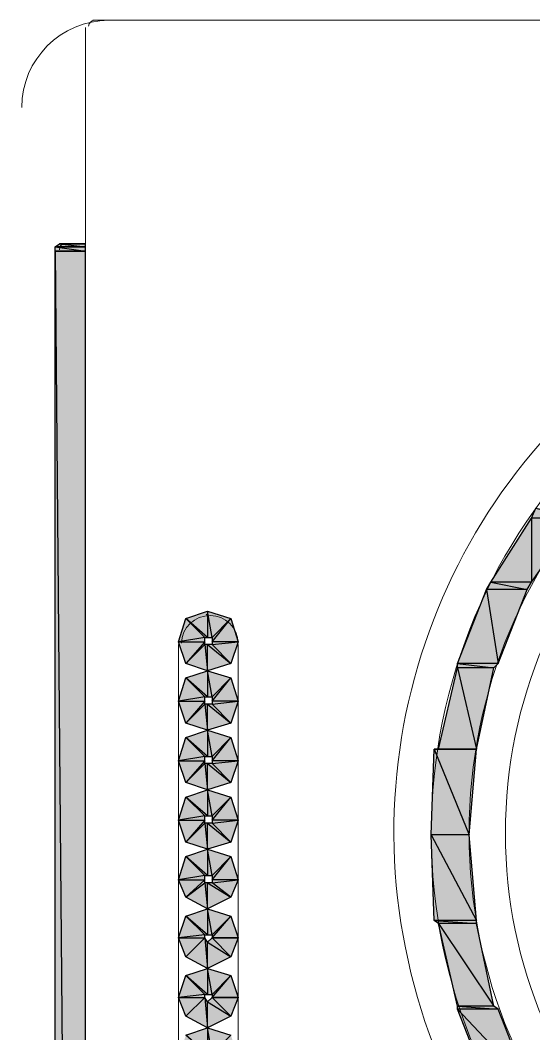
# Model space of a CAD drawing. Header units: millimetres. Extents: x 53 to 176, y -29 to 32.
# Drawn here: x 116.102 to 116.595, y -14.15 to -13.175 of the extents above; entities that cross this region are included whole.
import ezdxf

# ---------------------------------------------------------------- set-up
doc = ezdxf.new("R2010")
doc.units = ezdxf.units.MM
doc.layers.add('15 - Quadro de medição', color=6, linetype='Continuous')

msp = doc.modelspace()

# ---------------------------------------------------------------- hatches: boundary and pattern name
at = {"layer": '15 - Quadro de medição', "true_color": 0x000007}
h = msp.add_hatch(color=7, dxfattribs=at)
h.paths.add_polyline_path([(116.16438, -13.38994), (116.13924, -13.38994), (116.16438, -13.39274)])
h.paths.add_polyline_path([(116.13924, -13.38994), (116.16438, -13.39274), (116.13505, -13.39274)])
h.paths.add_polyline_path([(116.16438, -13.39274), (116.13505, -13.39274)])
h.paths.add_polyline_path([(116.13505, -13.39274), (116.16438, -13.39274)])
h.paths.add_polyline_path([(116.16438, -13.39274), (116.13505, -13.39274)])
h.paths.add_polyline_path([(116.16438, -13.39274), (116.13505, -13.39274)])
h = msp.add_hatch(color=7, dxfattribs=at)
h.paths.add_polyline_path([(116.16438, -13.39274), (116.13505, -13.39274), (116.16438, -13.39693)])
h.paths.add_polyline_path([(116.13505, -13.39274), (116.16438, -13.39693), (116.13505, -13.39693)])
h.paths.add_polyline_path([(116.16438, -13.39693), (116.13505, -13.39693)])
h.paths.add_polyline_path([(116.13505, -13.39693), (116.16438, -13.39693)])
h = msp.add_hatch(color=7, dxfattribs=at)
h.paths.add_polyline_path([(116.16438, -13.38994), (116.14204, -13.38994)])
h.paths.add_polyline_path([(116.14204, -13.38994), (116.16438, -13.38994)])
h.paths.add_polyline_path([(116.16438, -13.38994), (116.14204, -13.38994)])
h.paths.add_polyline_path([(116.16438, -13.38994), (116.14204, -13.38994), (116.13924, -13.38994)])
h = msp.add_hatch(color=7, dxfattribs=at)
h.paths.add_polyline_path([(116.16438, -13.39693), (116.13505, -13.39693), (116.16438, -16.73937)])
h.paths.add_polyline_path([(116.13505, -13.39693), (116.16438, -16.73937), (116.13505, -16.73937)])
h = msp.add_hatch(color=7, dxfattribs=at)
h.paths.add_polyline_path([(116.64347, -13.64415), (116.59738, -13.64415), (116.63649, -13.65393)])
h.paths.add_polyline_path([(116.59738, -13.64415), (116.63649, -13.65393), (116.59319, -13.65393)])
h = msp.add_hatch(color=7, dxfattribs=at)
h.paths.add_polyline_path([(116.63649, -13.65393), (116.59319, -13.65393), (116.59319, -13.71539)])
h.paths.add_polyline_path([(116.59319, -13.65393), (116.59319, -13.71539), (116.55408, -13.71539)])
h = msp.add_hatch(color=7, dxfattribs=at)
h.paths.add_polyline_path([(116.59319, -13.71539), (116.55408, -13.71539), (116.589, -13.72237)])
h.paths.add_polyline_path([(116.55408, -13.71539), (116.589, -13.72237), (116.54989, -13.72237)])
h = msp.add_hatch(color=7, dxfattribs=at)
h.paths.add_polyline_path([(116.589, -13.72237), (116.54989, -13.72237), (116.56106, -13.79361)])
h.paths.add_polyline_path([(116.54989, -13.72237), (116.56106, -13.79361), (116.52195, -13.79361)])
h = msp.add_hatch(color=7, dxfattribs=at)
h.paths.add_polyline_path([(116.30406, -13.79361), (116.2859, -13.77545), (116.31104, -13.77266)])
h.paths.add_polyline_path([(116.2859, -13.77545), (116.31104, -13.77266), (116.2859, -13.77266)])
h.paths.add_polyline_path([(116.31104, -13.77266), (116.2859, -13.77266), (116.30406, -13.75031)])
h.paths.add_polyline_path([(116.2859, -13.77266), (116.30406, -13.75031), (116.2859, -13.76847)])
h.paths.add_polyline_path([(116.30406, -13.75031), (116.2859, -13.76847), (116.28171, -13.74332)])
h.paths.add_polyline_path([(116.2859, -13.76847), (116.28171, -13.74332), (116.28171, -13.76847)])
h.paths.add_polyline_path([(116.28171, -13.74332), (116.28171, -13.76847), (116.26076, -13.75031)])
h.paths.add_polyline_path([(116.28171, -13.76847), (116.26076, -13.75031), (116.27892, -13.76847)])
h.paths.add_polyline_path([(116.26076, -13.75031), (116.27892, -13.76847), (116.25378, -13.77266)])
h.paths.add_polyline_path([(116.27892, -13.76847), (116.25378, -13.77266), (116.27892, -13.77266)])
h.paths.add_polyline_path([(116.25378, -13.77266), (116.27892, -13.77266), (116.26076, -13.79361)])
h.paths.add_polyline_path([(116.27892, -13.77266), (116.26076, -13.79361), (116.27892, -13.77545)])
h.paths.add_polyline_path([(116.26076, -13.79361), (116.27892, -13.77545), (116.28171, -13.80059)])
h.paths.add_polyline_path([(116.27892, -13.77545), (116.28171, -13.80059), (116.28171, -13.77545)])
h.paths.add_polyline_path([(116.28171, -13.80059), (116.28171, -13.77545), (116.30406, -13.79361)])
h.paths.add_polyline_path([(116.28171, -13.77545), (116.30406, -13.79361), (116.2859, -13.77545)])
h = msp.add_hatch(color=7, dxfattribs=at)
h.paths.add_polyline_path([(116.56106, -13.79361), (116.52195, -13.79361), (116.55687, -13.7978)])
h.paths.add_polyline_path([(116.52195, -13.79361), (116.55687, -13.7978), (116.52195, -13.7978)])
h = msp.add_hatch(color=7, dxfattribs=at)
h.paths.add_polyline_path([(116.30406, -13.85087), (116.2859, -13.83272), (116.31104, -13.82992)])
h.paths.add_polyline_path([(116.2859, -13.83272), (116.31104, -13.82992), (116.2859, -13.82992)])
h.paths.add_polyline_path([(116.31104, -13.82992), (116.2859, -13.82992), (116.30406, -13.80757)])
h.paths.add_polyline_path([(116.2859, -13.82992), (116.30406, -13.80757), (116.2859, -13.82573)])
h.paths.add_polyline_path([(116.30406, -13.80757), (116.2859, -13.82573), (116.28171, -13.80059)])
h.paths.add_polyline_path([(116.2859, -13.82573), (116.28171, -13.80059), (116.28171, -13.82573)])
h.paths.add_polyline_path([(116.28171, -13.80059), (116.28171, -13.82573), (116.26076, -13.80757)])
h.paths.add_polyline_path([(116.28171, -13.82573), (116.26076, -13.80757), (116.27892, -13.82573)])
h.paths.add_polyline_path([(116.26076, -13.80757), (116.27892, -13.82573), (116.25378, -13.82992)])
h.paths.add_polyline_path([(116.27892, -13.82573), (116.25378, -13.82992), (116.27892, -13.82992)])
h.paths.add_polyline_path([(116.25378, -13.82992), (116.27892, -13.82992), (116.26076, -13.85087)])
h.paths.add_polyline_path([(116.27892, -13.82992), (116.26076, -13.85087), (116.27892, -13.83272)])
h.paths.add_polyline_path([(116.26076, -13.85087), (116.27892, -13.83272), (116.28171, -13.85786)])
h.paths.add_polyline_path([(116.27892, -13.83272), (116.28171, -13.85786), (116.28171, -13.83272)])
h.paths.add_polyline_path([(116.28171, -13.85786), (116.28171, -13.83272), (116.30406, -13.85087)])
h.paths.add_polyline_path([(116.28171, -13.83272), (116.30406, -13.85087), (116.2859, -13.83272)])
h = msp.add_hatch(color=7, dxfattribs=at)
h.paths.add_polyline_path([(116.55687, -13.7978), (116.52195, -13.7978), (116.54011, -13.87602)])
h.paths.add_polyline_path([(116.52195, -13.7978), (116.54011, -13.87602), (116.5038, -13.87602)])
h = msp.add_hatch(color=7, dxfattribs=at)
h.paths.add_polyline_path([(116.30406, -13.90814), (116.2859, -13.88998), (116.31104, -13.88719)])
h.paths.add_polyline_path([(116.2859, -13.88998), (116.31104, -13.88719), (116.2859, -13.88719)])
h.paths.add_polyline_path([(116.31104, -13.88719), (116.2859, -13.88719), (116.30406, -13.86484)])
h.paths.add_polyline_path([(116.2859, -13.88719), (116.30406, -13.86484), (116.2859, -13.883)])
h.paths.add_polyline_path([(116.30406, -13.86484), (116.2859, -13.883), (116.28171, -13.85786)])
h.paths.add_polyline_path([(116.2859, -13.883), (116.28171, -13.85786), (116.28171, -13.883)])
h.paths.add_polyline_path([(116.28171, -13.85786), (116.28171, -13.883), (116.26076, -13.86484)])
h.paths.add_polyline_path([(116.28171, -13.883), (116.26076, -13.86484), (116.27892, -13.883)])
h.paths.add_polyline_path([(116.26076, -13.86484), (116.27892, -13.883), (116.25378, -13.88719)])
h.paths.add_polyline_path([(116.27892, -13.883), (116.25378, -13.88719), (116.27892, -13.88719)])
h.paths.add_polyline_path([(116.25378, -13.88719), (116.27892, -13.88719), (116.26076, -13.90814)])
h.paths.add_polyline_path([(116.27892, -13.88719), (116.26076, -13.90814), (116.27892, -13.88998)])
h.paths.add_polyline_path([(116.26076, -13.90814), (116.27892, -13.88998), (116.28171, -13.91512)])
h.paths.add_polyline_path([(116.27892, -13.88998), (116.28171, -13.91512), (116.28171, -13.88998)])
h.paths.add_polyline_path([(116.28171, -13.91512), (116.28171, -13.88998), (116.30406, -13.90814)])
h.paths.add_polyline_path([(116.28171, -13.88998), (116.30406, -13.90814), (116.2859, -13.88998)])
h = msp.add_hatch(color=7, dxfattribs=at)
h.paths.add_polyline_path([(116.54011, -13.87602), (116.49961, -13.87602), (116.53313, -13.95842)])
h.paths.add_polyline_path([(116.49961, -13.87602), (116.53313, -13.95842), (116.49681, -13.95842)])
h = msp.add_hatch(color=7, dxfattribs=at)
h.paths.add_polyline_path([(116.30406, -13.96541), (116.2859, -13.94725), (116.31104, -13.94446)])
h.paths.add_polyline_path([(116.2859, -13.94725), (116.31104, -13.94446), (116.2859, -13.94446)])
h.paths.add_polyline_path([(116.31104, -13.94446), (116.2859, -13.94446), (116.30406, -13.92211)])
h.paths.add_polyline_path([(116.2859, -13.94446), (116.30406, -13.92211), (116.2859, -13.94027)])
h.paths.add_polyline_path([(116.30406, -13.92211), (116.2859, -13.94027), (116.28171, -13.91512)])
h.paths.add_polyline_path([(116.2859, -13.94027), (116.28171, -13.91512), (116.28171, -13.94027)])
h.paths.add_polyline_path([(116.28171, -13.91512), (116.28171, -13.94027), (116.26076, -13.92211)])
h.paths.add_polyline_path([(116.28171, -13.94027), (116.26076, -13.92211), (116.27892, -13.94027)])
h.paths.add_polyline_path([(116.26076, -13.92211), (116.27892, -13.94027), (116.25378, -13.94446)])
h.paths.add_polyline_path([(116.27892, -13.94027), (116.25378, -13.94446), (116.27892, -13.94446)])
h.paths.add_polyline_path([(116.25378, -13.94446), (116.27892, -13.94446), (116.26076, -13.96541)])
h.paths.add_polyline_path([(116.27892, -13.94446), (116.26076, -13.96541), (116.27892, -13.94725)])
h.paths.add_polyline_path([(116.26076, -13.96541), (116.27892, -13.94725), (116.28171, -13.97239)])
h.paths.add_polyline_path([(116.27892, -13.94725), (116.28171, -13.97239), (116.28171, -13.94725)])
h.paths.add_polyline_path([(116.28171, -13.97239), (116.28171, -13.94725), (116.30406, -13.96541)])
h.paths.add_polyline_path([(116.28171, -13.94725), (116.30406, -13.96541), (116.2859, -13.94725)])
h = msp.add_hatch(color=7, dxfattribs=at)
h.paths.add_polyline_path([(116.53313, -13.95842), (116.49681, -13.95842), (116.54011, -14.04083)])
h.paths.add_polyline_path([(116.49681, -13.95842), (116.54011, -14.04083), (116.49961, -14.04083)])
h = msp.add_hatch(color=7, dxfattribs=at)
h.paths.add_polyline_path([(116.30406, -14.01848), (116.2859, -14.00452), (116.31104, -14.00172)])
h.paths.add_polyline_path([(116.2859, -14.00452), (116.31104, -14.00172), (116.2859, -14.00172)])
h.paths.add_polyline_path([(116.31104, -14.00172), (116.2859, -14.00172), (116.30406, -13.97938)])
h.paths.add_polyline_path([(116.2859, -14.00172), (116.30406, -13.97938), (116.2859, -13.99753)])
h.paths.add_polyline_path([(116.30406, -13.97938), (116.2859, -13.99753), (116.28171, -13.97239)])
h.paths.add_polyline_path([(116.2859, -13.99753), (116.28171, -13.97239), (116.28171, -13.99753)])
h.paths.add_polyline_path([(116.28171, -13.97239), (116.28171, -13.99753), (116.26076, -13.97938)])
h.paths.add_polyline_path([(116.28171, -13.99753), (116.26076, -13.97938), (116.27892, -13.99753)])
h.paths.add_polyline_path([(116.26076, -13.97938), (116.27892, -13.99753), (116.25378, -14.00172)])
h.paths.add_polyline_path([(116.27892, -13.99753), (116.25378, -14.00172), (116.27892, -14.00172)])
h.paths.add_polyline_path([(116.25378, -14.00172), (116.27892, -14.00172), (116.26076, -14.01848)])
h.paths.add_polyline_path([(116.27892, -14.00172), (116.26076, -14.01848), (116.27892, -14.00452)])
h.paths.add_polyline_path([(116.26076, -14.01848), (116.27892, -14.00452), (116.28171, -14.02966)])
h.paths.add_polyline_path([(116.27892, -14.00452), (116.28171, -14.02966), (116.28171, -14.00452)])
h.paths.add_polyline_path([(116.28171, -14.02966), (116.28171, -14.00452), (116.30406, -14.01848)])
h.paths.add_polyline_path([(116.28171, -14.00452), (116.30406, -14.01848), (116.2859, -14.00452)])
h = msp.add_hatch(color=7, dxfattribs=at)
h.paths.add_polyline_path([(116.31104, -14.05759), (116.2859, -14.05759), (116.30406, -14.03664)])
h.paths.add_polyline_path([(116.2859, -14.05759), (116.30406, -14.03664), (116.2859, -14.0548)])
h.paths.add_polyline_path([(116.30406, -14.03664), (116.2859, -14.0548), (116.28171, -14.02966)])
h.paths.add_polyline_path([(116.2859, -14.0548), (116.28171, -14.02966), (116.28171, -14.0548)])
h.paths.add_polyline_path([(116.28171, -14.02966), (116.28171, -14.0548), (116.26076, -14.03664)])
h.paths.add_polyline_path([(116.28171, -14.0548), (116.26076, -14.03664), (116.27892, -14.0548)])
h.paths.add_polyline_path([(116.26076, -14.03664), (116.27892, -14.0548), (116.25378, -14.05759)])
h.paths.add_polyline_path([(116.27892, -14.0548), (116.25378, -14.05759), (116.27892, -14.05759)])
h.paths.add_polyline_path([(116.25378, -14.05759), (116.27892, -14.05759), (116.26076, -14.07575)])
h = msp.add_hatch(color=7, dxfattribs=at)
h.paths.add_polyline_path([(116.54011, -14.04083), (116.49961, -14.04083), (116.54011, -14.04363)])
h.paths.add_polyline_path([(116.49961, -14.04083), (116.54011, -14.04363), (116.5038, -14.04363)])
h = msp.add_hatch(color=7, dxfattribs=at)
h.paths.add_polyline_path([(116.54011, -14.04363), (116.5038, -14.04363), (116.55687, -14.12324)])
h.paths.add_polyline_path([(116.5038, -14.04363), (116.55687, -14.12324), (116.52195, -14.12324)])
h = msp.add_hatch(color=7, dxfattribs=at)
h.paths.add_polyline_path([(116.26076, -14.07575), (116.27892, -14.05759), (116.28171, -14.08693)])
h.paths.add_polyline_path([(116.27892, -14.05759), (116.28171, -14.08693), (116.28171, -14.06178)])
h.paths.add_polyline_path([(116.28171, -14.08693), (116.28171, -14.06178), (116.30406, -14.07575)])
h.paths.add_polyline_path([(116.28171, -14.06178), (116.30406, -14.07575), (116.2859, -14.05759)])
h.paths.add_polyline_path([(116.30406, -14.07575), (116.2859, -14.05759), (116.31104, -14.05759)])
h = msp.add_hatch(color=7, dxfattribs=at)
h.paths.add_polyline_path([(116.31104, -14.11486), (116.2859, -14.11486), (116.30406, -14.09391)])
h.paths.add_polyline_path([(116.2859, -14.11486), (116.30406, -14.09391), (116.2859, -14.11207)])
h.paths.add_polyline_path([(116.30406, -14.09391), (116.2859, -14.11207), (116.28171, -14.08693)])
h.paths.add_polyline_path([(116.2859, -14.11207), (116.28171, -14.08693), (116.28171, -14.11207)])
h.paths.add_polyline_path([(116.28171, -14.08693), (116.28171, -14.11207), (116.26076, -14.09391)])
h.paths.add_polyline_path([(116.28171, -14.11207), (116.26076, -14.09391), (116.27892, -14.11207)])
h.paths.add_polyline_path([(116.26076, -14.09391), (116.27892, -14.11207), (116.25378, -14.11486)])
h.paths.add_polyline_path([(116.27892, -14.11207), (116.25378, -14.11486), (116.27892, -14.11486)])
h.paths.add_polyline_path([(116.25378, -14.11486), (116.27892, -14.11486), (116.26076, -14.13302)])
h = msp.add_hatch(color=7, dxfattribs=at)
h.paths.add_polyline_path([(116.26076, -14.13302), (116.27892, -14.11486), (116.28171, -14.14419)])
h.paths.add_polyline_path([(116.27892, -14.11486), (116.28171, -14.14419), (116.28171, -14.11905)])
h.paths.add_polyline_path([(116.28171, -14.14419), (116.28171, -14.11905), (116.30406, -14.13302)])
h.paths.add_polyline_path([(116.28171, -14.11905), (116.30406, -14.13302), (116.2859, -14.11486)])
h.paths.add_polyline_path([(116.30406, -14.13302), (116.2859, -14.11486), (116.31104, -14.11486)])
h = msp.add_hatch(color=7, dxfattribs=at)
h.paths.add_polyline_path([(116.55687, -14.12324), (116.52195, -14.12324), (116.56106, -14.12604)])
h.paths.add_polyline_path([(116.52195, -14.12324), (116.56106, -14.12604), (116.52195, -14.12604)])
h = msp.add_hatch(color=7, dxfattribs=at)
h.paths.add_polyline_path([(116.56106, -14.12604), (116.52195, -14.12604), (116.589, -14.19727)])
h.paths.add_polyline_path([(116.52195, -14.12604), (116.589, -14.19727), (116.54989, -14.19727)])
h = msp.add_hatch(color=7, dxfattribs=at)
h.paths.add_polyline_path([(116.31104, -14.17213), (116.2859, -14.17213), (116.30406, -14.15118)])
h.paths.add_polyline_path([(116.2859, -14.17213), (116.30406, -14.15118), (116.2859, -14.16933)])
h.paths.add_polyline_path([(116.30406, -14.15118), (116.2859, -14.16933), (116.28171, -14.14419)])
h.paths.add_polyline_path([(116.2859, -14.16933), (116.28171, -14.14419), (116.28171, -14.16933)])
h.paths.add_polyline_path([(116.28171, -14.14419), (116.28171, -14.16933), (116.26076, -14.15118)])
h.paths.add_polyline_path([(116.28171, -14.16933), (116.26076, -14.15118), (116.27892, -14.16933)])
h.paths.add_polyline_path([(116.26076, -14.15118), (116.27892, -14.16933), (116.25378, -14.17213)])
h.paths.add_polyline_path([(116.27892, -14.16933), (116.25378, -14.17213), (116.27892, -14.17213)])
h.paths.add_polyline_path([(116.25378, -14.17213), (116.27892, -14.17213), (116.26076, -14.19029)])

# ---------------------------------------------------------------- linework, layer by layer
at = {"layer": '15 - Quadro de medição', "color": 7, "linetype": 'Continuous', "lineweight": 20, "true_color": 0x000007}
for points in [[(116.17137, -13.17484), (117.88798, -13.17484), (117.88798, -16.73937), (116.16438, -16.73937), (116.16299, -16.73937), (116.10013, -16.73937)], [(116.18533, -13.17484), (117.86564, -13.17484), (117.86564, -13.17484)], [(116.16438, -16.73937), (116.16438, -13.18183), (116.16438, -13.18183)], [(116.14204, -13.38994), (116.16438, -13.38994), (116.16438, -13.38994)], [(116.13505, -13.39693), (116.13505, -16.73937), (116.16438, -16.73937), (116.12108, -16.73937)], [(116.28171, -13.74751), (116.28031, -13.74612), (116.28031, -13.74612)], [(116.25378, -14.68334), (116.25378, -13.77545), (116.25378, -13.77545)], [(116.31104, -13.77545), (116.31104, -14.68334), (116.31104, -14.68334)]]:
    msp.add_lwpolyline(points, dxfattribs=at)
at = {"layer": '15 - Quadro de medição', "color": 7, "linetype": 'Continuous', "lineweight": -2, "true_color": 0x000007}
for points in [[(116.13924, -13.38994), (116.16438, -13.39274), (116.13505, -13.39274)], [(116.16438, -13.39274), (116.13505, -13.39274)], [(116.13505, -13.39274), (116.16438, -13.39274), (116.16438, -13.39274)], [(116.16438, -13.39274), (116.16438, -13.39274), (116.13505, -13.39274)], [(116.16438, -13.39274), (116.13505, -13.39274)], [(116.16438, -13.39274), (116.13505, -13.39274), (116.16438, -13.39693)], [(116.13505, -13.39274), (116.16438, -13.39693), (116.13505, -13.39693)], [(116.16438, -13.38994), (116.14204, -13.38994), (116.13924, -13.38994)], [(116.13924, -13.38994), (116.16438, -13.38994), (116.16438, -13.38994)], [(116.16438, -13.38994), (116.16438, -13.38994), (116.13924, -13.38994)], [(116.16438, -13.38994), (116.13924, -13.38994)], [(116.13924, -13.38994), (116.16438, -13.38994), (116.16438, -13.38994)], [(116.16438, -13.38994), (116.13924, -13.38994), (116.16438, -13.39274)], [(116.16438, -13.38994), (116.14204, -13.38994)], [(116.14204, -13.38994), (116.16438, -13.38994), (116.16438, -13.38994)], [(116.16438, -13.38994), (116.16438, -13.38994), (116.14204, -13.38994)], [(116.16438, -13.39693), (116.13505, -13.39693)], [(116.13505, -13.39693), (116.16438, -13.39693), (116.16438, -13.39693)], [(116.16438, -13.39693), (116.13505, -13.39693), (116.16438, -16.73937)], [(116.13505, -13.39693), (116.16438, -16.73937), (116.13505, -16.73937)], [(116.59738, -13.64415), (116.63649, -13.65393), (116.59319, -13.65393)], [(116.59319, -13.65393), (116.59319, -13.71539), (116.55408, -13.71539)], [(116.63649, -13.65393), (116.59319, -13.65393), (116.59319, -13.71539)], [(116.55408, -13.71539), (116.589, -13.72237), (116.54989, -13.72237)], [(116.59319, -13.71539), (116.55408, -13.71539), (116.589, -13.72237)], [(116.54989, -13.72237), (116.56106, -13.79361), (116.52195, -13.79361)], [(116.589, -13.72237), (116.54989, -13.72237), (116.56106, -13.79361)], [(116.28171, -13.74332), (116.28171, -13.76847), (116.26076, -13.75031)], [(116.30406, -13.75031), (116.2859, -13.76847), (116.28171, -13.74332)], [(116.2859, -13.76847), (116.28171, -13.74332), (116.28171, -13.76847)], [(116.26076, -13.75031), (116.27892, -13.76847), (116.25378, -13.77266)], [(116.28171, -13.76847), (116.26076, -13.75031), (116.27892, -13.76847)], [(116.31104, -13.77266), (116.2859, -13.77266), (116.30406, -13.75031)], [(116.2859, -13.77266), (116.30406, -13.75031), (116.2859, -13.76847)], [(116.27892, -13.76847), (116.25378, -13.77266), (116.27892, -13.77266)], [(116.25378, -13.77266), (116.27892, -13.77266), (116.26076, -13.79361)], [(116.27892, -13.77266), (116.26076, -13.79361), (116.27892, -13.77545)], [(116.26076, -13.79361), (116.27892, -13.77545), (116.28171, -13.80059)], [(116.27892, -13.77545), (116.28171, -13.80059), (116.28171, -13.77545)], [(116.28171, -13.80059), (116.28171, -13.77545), (116.30406, -13.79361)], [(116.28171, -13.77545), (116.30406, -13.79361), (116.2859, -13.77545)], [(116.30406, -13.79361), (116.2859, -13.77545), (116.31104, -13.77266)], [(116.2859, -13.77545), (116.31104, -13.77266), (116.2859, -13.77266)], [(116.56106, -13.79361), (116.52195, -13.79361), (116.55687, -13.7978)], [(116.52195, -13.79361), (116.55687, -13.7978), (116.52195, -13.7978)], [(116.28171, -13.80059), (116.28171, -13.82573), (116.26076, -13.80757)], [(116.30406, -13.80757), (116.2859, -13.82573), (116.28171, -13.80059)], [(116.2859, -13.82573), (116.28171, -13.80059), (116.28171, -13.82573)], [(116.52195, -13.7978), (116.54011, -13.87602), (116.5038, -13.87602)], [(116.55687, -13.7978), (116.52195, -13.7978), (116.54011, -13.87602)], [(116.26076, -13.80757), (116.27892, -13.82573), (116.25378, -13.82992)], [(116.28171, -13.82573), (116.26076, -13.80757), (116.27892, -13.82573)], [(116.31104, -13.82992), (116.2859, -13.82992), (116.30406, -13.80757)], [(116.2859, -13.82992), (116.30406, -13.80757), (116.2859, -13.82573)], [(116.27892, -13.82573), (116.25378, -13.82992), (116.27892, -13.82992)], [(116.25378, -13.82992), (116.27892, -13.82992), (116.26076, -13.85087)], [(116.27892, -13.82992), (116.26076, -13.85087), (116.27892, -13.83272)], [(116.26076, -13.85087), (116.27892, -13.83272), (116.28171, -13.85786)], [(116.27892, -13.83272), (116.28171, -13.85786), (116.28171, -13.83272)], [(116.28171, -13.85786), (116.28171, -13.83272), (116.30406, -13.85087)], [(116.28171, -13.83272), (116.30406, -13.85087), (116.2859, -13.83272)], [(116.30406, -13.85087), (116.2859, -13.83272), (116.31104, -13.82992)], [(116.2859, -13.83272), (116.31104, -13.82992), (116.2859, -13.82992)], [(116.28171, -13.85786), (116.28171, -13.883), (116.26076, -13.86484)], [(116.30406, -13.86484), (116.2859, -13.883), (116.28171, -13.85786)], [(116.2859, -13.883), (116.28171, -13.85786), (116.28171, -13.883)], [(116.26076, -13.86484), (116.27892, -13.883), (116.25378, -13.88719)], [(116.28171, -13.883), (116.26076, -13.86484), (116.27892, -13.883)], [(116.31104, -13.88719), (116.2859, -13.88719), (116.30406, -13.86484)], [(116.2859, -13.88719), (116.30406, -13.86484), (116.2859, -13.883)], [(116.27892, -13.883), (116.25378, -13.88719), (116.27892, -13.88719)], [(116.49961, -13.87602), (116.53313, -13.95842), (116.49681, -13.95842)], [(116.5038, -13.87602), (116.54011, -13.87602), (116.49961, -13.87602)], [(116.54011, -13.87602), (116.49961, -13.87602), (116.53313, -13.95842)], [(116.54011, -13.87602), (116.5038, -13.87602)], [(116.25378, -13.88719), (116.27892, -13.88719), (116.26076, -13.90814)], [(116.27892, -13.88719), (116.26076, -13.90814), (116.27892, -13.88998)], [(116.26076, -13.90814), (116.27892, -13.88998), (116.28171, -13.91512)], [(116.27892, -13.88998), (116.28171, -13.91512), (116.28171, -13.88998)], [(116.28171, -13.91512), (116.28171, -13.88998), (116.30406, -13.90814)], [(116.28171, -13.88998), (116.30406, -13.90814), (116.2859, -13.88998)], [(116.30406, -13.90814), (116.2859, -13.88998), (116.31104, -13.88719)], [(116.2859, -13.88998), (116.31104, -13.88719), (116.2859, -13.88719)], [(116.28171, -13.91512), (116.28171, -13.94027), (116.26076, -13.92211)], [(116.30406, -13.92211), (116.2859, -13.94027), (116.28171, -13.91512)], [(116.2859, -13.94027), (116.28171, -13.91512), (116.28171, -13.94027)], [(116.26076, -13.92211), (116.27892, -13.94027), (116.25378, -13.94446)], [(116.28171, -13.94027), (116.26076, -13.92211), (116.27892, -13.94027)], [(116.31104, -13.94446), (116.2859, -13.94446), (116.30406, -13.92211)], [(116.2859, -13.94446), (116.30406, -13.92211), (116.2859, -13.94027)], [(116.27892, -13.94027), (116.25378, -13.94446), (116.27892, -13.94446)], [(116.25378, -13.94446), (116.27892, -13.94446), (116.26076, -13.96541)], [(116.27892, -13.94446), (116.26076, -13.96541), (116.27892, -13.94725)], [(116.26076, -13.96541), (116.27892, -13.94725), (116.28171, -13.97239)], [(116.27892, -13.94725), (116.28171, -13.97239), (116.28171, -13.94725)], [(116.28171, -13.97239), (116.28171, -13.94725), (116.30406, -13.96541)], [(116.28171, -13.94725), (116.30406, -13.96541), (116.2859, -13.94725)], [(116.30406, -13.96541), (116.2859, -13.94725), (116.31104, -13.94446)], [(116.2859, -13.94725), (116.31104, -13.94446), (116.2859, -13.94446)], [(116.53313, -13.95842), (116.49681, -13.95842), (116.54011, -14.04083)], [(116.49681, -13.95842), (116.54011, -14.04083), (116.49961, -14.04083)], [(116.26076, -13.97938), (116.27892, -13.99753), (116.25378, -14.00172)], [(116.28171, -13.97239), (116.28171, -13.99753), (116.26076, -13.97938)], [(116.28171, -13.99753), (116.26076, -13.97938), (116.27892, -13.99753)], [(116.30406, -13.97938), (116.2859, -13.99753), (116.28171, -13.97239)], [(116.2859, -13.99753), (116.28171, -13.97239), (116.28171, -13.99753)], [(116.31104, -14.00172), (116.2859, -14.00172), (116.30406, -13.97938)], [(116.2859, -14.00172), (116.30406, -13.97938), (116.2859, -13.99753)], [(116.27892, -13.99753), (116.25378, -14.00172), (116.27892, -14.00172)], [(116.25378, -14.00172), (116.27892, -14.00172), (116.26076, -14.01848)], [(116.27892, -14.00172), (116.26076, -14.01848), (116.27892, -14.00452)], [(116.26076, -14.01848), (116.27892, -14.00452), (116.28171, -14.02966)], [(116.27892, -14.00452), (116.28171, -14.02966), (116.28171, -14.00452)], [(116.28171, -14.02966), (116.28171, -14.00452), (116.30406, -14.01848)], [(116.28171, -14.00452), (116.30406, -14.01848), (116.2859, -14.00452)], [(116.30406, -14.01848), (116.2859, -14.00452), (116.31104, -14.00172)], [(116.2859, -14.00452), (116.31104, -14.00172), (116.2859, -14.00172)], [(116.26076, -14.03664), (116.27892, -14.0548), (116.25378, -14.05759)], [(116.28171, -14.02966), (116.28171, -14.0548), (116.26076, -14.03664)], [(116.28171, -14.0548), (116.26076, -14.03664), (116.27892, -14.0548)], [(116.30406, -14.03664), (116.2859, -14.0548), (116.28171, -14.02966)], [(116.2859, -14.0548), (116.28171, -14.02966), (116.28171, -14.0548)], [(116.31104, -14.05759), (116.2859, -14.05759), (116.30406, -14.03664)], [(116.2859, -14.05759), (116.30406, -14.03664), (116.2859, -14.0548)], [(116.54011, -14.04083), (116.49961, -14.04083), (116.54011, -14.04363)], [(116.49961, -14.04083), (116.54011, -14.04363), (116.5038, -14.04363)], [(116.54011, -14.04363), (116.5038, -14.04363), (116.55687, -14.12324)], [(116.5038, -14.04363), (116.55687, -14.12324), (116.52195, -14.12324)], [(116.27892, -14.0548), (116.25378, -14.05759), (116.27892, -14.05759)], [(116.25378, -14.05759), (116.27892, -14.05759), (116.26076, -14.07575)], [(116.26076, -14.07575), (116.27892, -14.05759), (116.28171, -14.08693)], [(116.27892, -14.05759), (116.28171, -14.08693), (116.28171, -14.06178)], [(116.28171, -14.06178), (116.30406, -14.07575), (116.2859, -14.05759)], [(116.30406, -14.07575), (116.2859, -14.05759), (116.31104, -14.05759)], [(116.28171, -14.08693), (116.28171, -14.06178), (116.30406, -14.07575)], [(116.28171, -14.08693), (116.28171, -14.11207), (116.26076, -14.09391)], [(116.30406, -14.09391), (116.2859, -14.11207), (116.28171, -14.08693)], [(116.2859, -14.11207), (116.28171, -14.08693), (116.28171, -14.11207)], [(116.26076, -14.09391), (116.27892, -14.11207), (116.25378, -14.11486)], [(116.28171, -14.11207), (116.26076, -14.09391), (116.27892, -14.11207)], [(116.31104, -14.11486), (116.2859, -14.11486), (116.30406, -14.09391)], [(116.2859, -14.11486), (116.30406, -14.09391), (116.2859, -14.11207)], [(116.27892, -14.11207), (116.25378, -14.11486), (116.27892, -14.11486)], [(116.25378, -14.11486), (116.27892, -14.11486), (116.26076, -14.13302)], [(116.26076, -14.13302), (116.27892, -14.11486), (116.28171, -14.14419)], [(116.27892, -14.11486), (116.28171, -14.14419), (116.28171, -14.11905)], [(116.28171, -14.11905), (116.30406, -14.13302), (116.2859, -14.11486)], [(116.30406, -14.13302), (116.2859, -14.11486), (116.31104, -14.11486)], [(116.28171, -14.14419), (116.28171, -14.11905), (116.30406, -14.13302)], [(116.55687, -14.12324), (116.52195, -14.12324), (116.56106, -14.12604)], [(116.52195, -14.12324), (116.56106, -14.12604), (116.52195, -14.12604)], [(116.56106, -14.12604), (116.52195, -14.12604), (116.589, -14.19727)], [(116.52195, -14.12604), (116.589, -14.19727), (116.54989, -14.19727)], [(116.28171, -14.14419), (116.28171, -14.16933), (116.26076, -14.15118)], [(116.30406, -14.15118), (116.2859, -14.16933), (116.28171, -14.14419)], [(116.2859, -14.16933), (116.28171, -14.14419), (116.28171, -14.16933)]]:
    msp.add_lwpolyline(points, close=True, dxfattribs=at)
at = {"layer": '15 - Quadro de medição', "color": 7, "linetype": 'Continuous', "lineweight": 20, "true_color": 0x000007}
for points in [[(116.18673, -13.17484), (116.14064, -13.17484), (116.10293, -13.21256), (116.10293, -13.25865)], [(116.17276, -13.17484), (116.16997, -13.17484), (116.16718, -13.17764), (116.16718, -13.18043)], [(116.14483, -13.38994), (116.14204, -13.38994), (116.13924, -13.39134), (116.13924, -13.39553)], [(116.66163, -13.74332), (116.58481, -13.87462), (116.58481, -14.03804), (116.66163, -14.16933)], [(116.2845, -13.74751), (116.26914, -13.74751), (116.25657, -13.75869), (116.25657, -13.77405)], [(116.31104, -13.77405), (116.31104, -13.75869), (116.29847, -13.74751), (116.2845, -13.74751)]]:
    msp.add_open_spline(points, degree=3, dxfattribs=at)
for points in [[(117.56533, -13.95703), (117.56533, -13.66091), (117.32649, -13.42207), (117.03177, -13.42207), (117.03177, -13.42207), (116.73566, -13.42207), (116.49681, -13.66091), (116.49681, -13.95703), (116.49681, -13.95703), (116.49681, -14.25174), (116.73566, -14.49059), (117.03177, -14.49059), (117.03177, -14.49059), (117.32649, -14.49059), (117.56533, -14.25174), (117.56533, -13.95703)], [(116.77058, -13.45), (116.53592, -13.57013), (116.4144, -13.83551), (116.47726, -14.09112), (116.47726, -14.09112), (116.53871, -14.34672), (116.76778, -14.5269), (117.03177, -14.5269), (117.03177, -14.5269), (117.29436, -14.5269), (117.52343, -14.34672), (117.58489, -14.09112), (117.58489, -14.09112), (117.64774, -13.83551), (117.52622, -13.57013), (117.29296, -13.45)], [(117.53041, -13.95703), (117.53041, -13.68047), (117.30693, -13.45699), (117.03177, -13.45699), (117.03177, -13.45699), (116.75521, -13.45699), (116.53313, -13.68047), (116.53313, -13.95703), (116.53313, -13.95703), (116.53313, -14.23219), (116.75521, -14.45567), (117.03177, -14.45567), (117.03177, -14.45567), (117.30693, -14.45567), (117.53041, -14.23219), (117.53041, -13.95703)], [(117.4941, -13.95703), (117.4941, -13.70002), (117.28738, -13.4933), (117.03177, -13.4933), (117.03177, -13.4933), (116.77616, -13.4933), (116.56805, -13.70002), (116.56805, -13.95703), (116.56805, -13.95703), (116.56805, -14.21263), (116.77616, -14.41935), (117.03177, -14.41935), (117.03177, -14.41935), (117.28738, -14.41935), (117.4941, -14.21263), (117.4941, -13.95703)]]:
    msp.add_open_spline(points, degree=3, knots=[0, 0, 0, 0, 0.0625, 0.0625, 0.0625, 0.062501, 0.125, 0.125, 0.125, 0.125001, 0.1875, 0.1875, 0.1875, 0.187501, 1, 1, 1, 1], dxfattribs=at)

doc.saveas('drawing.dxf')
